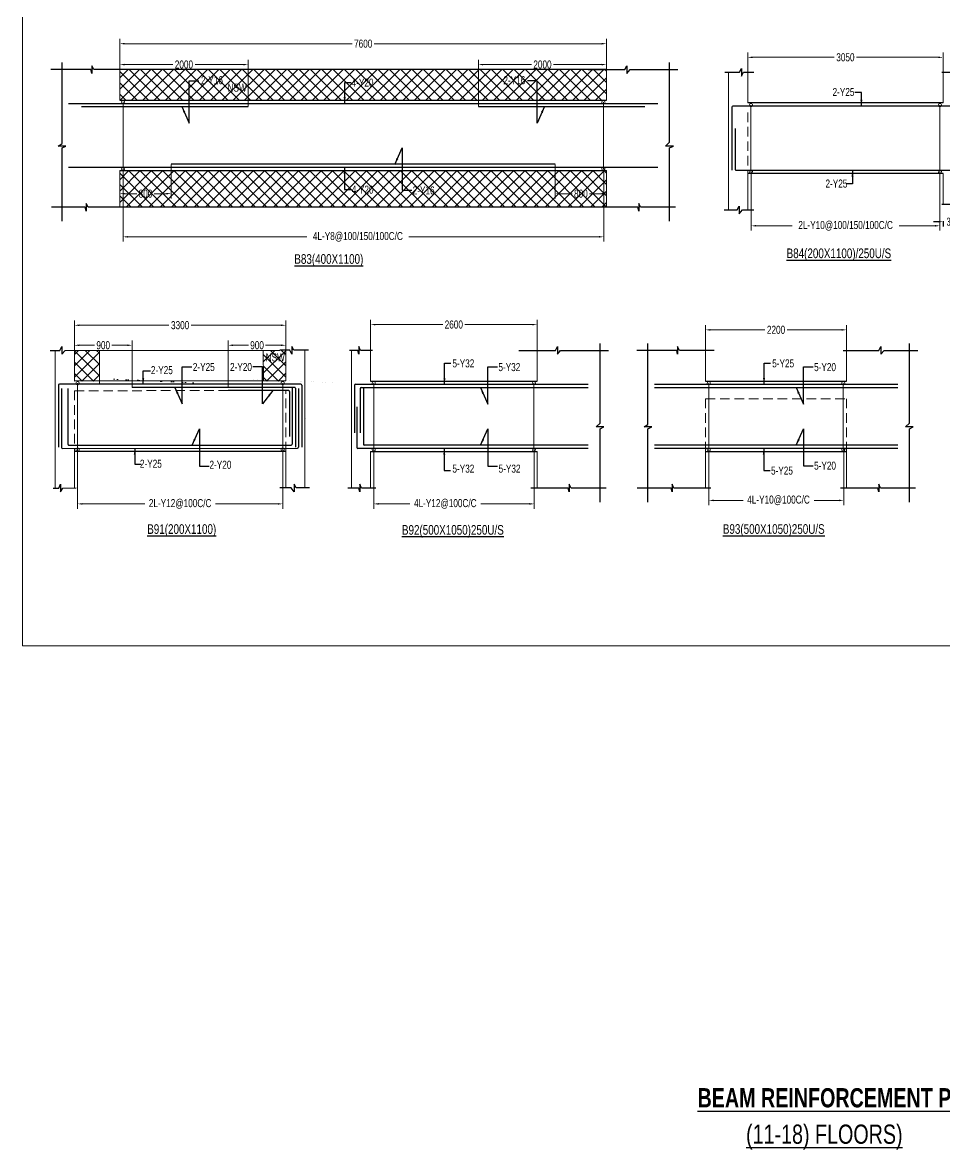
# Model space of a CAD drawing. Header units: millimetres. Extents: x -9667 to 132562, y -132456 to -91255.
# Drawn here: x 32825 to 47216, y -126328 to -108672 of the extents above; entities that cross this region are included whole.
import ezdxf

# ---------------------------------------------------------------- set-up
doc = ezdxf.new("R2010")
doc.units = ezdxf.units.MM
doc.header["$LTSCALE"] = 100
doc.header["$MEASUREMENT"] = 0
doc.linetypes.add('CONTINU', pattern=[0])
doc.linetypes.add('HIDDEN', pattern=[0.375, 0.25, -0.125])
doc.layers.get('Defpoints').update_dxf_attribs({"color": 1, "lineweight": 0})
for name, color, linetype in [('-S-BMNO', 1, 'Continuous'), ('-S-MISC', 8, 'Continuous'), ('-STR-BEAM', 7, 'CONTINU'), ('-STR-REINF', 3, 'Continuous'), ('G-ANNO-TEXT', 231, 'Continuous')]:
    doc.layers.add(name, color=color, linetype=linetype)
for name, color, linetype, lineweight in [('-S-STIRRUPS DIM', 6, 'Continuous', 9), ('-S-STIRUP', 11, 'Continuous', 9), ('-S-TEXT', 6, 'Continuous', 0), ('-STR-COLUMN', 5, 'HIDDEN', 13), ('S-COL HATCH', 9, 'Continuous', 0), ('SLAB LINE', 254, 'HIDDEN', 20)]:
    doc.layers.add(name, color=color, linetype=linetype, lineweight=lineweight)
doc.styles.add('BEAM-LS', font='romans.shx', dxfattribs={"width": 0.8})
doc.styles.add('SOBHA', font='swisscl.ttf', dxfattribs={"width": 0.9})
doc.styles.add('sobha.sed', font='swisscl.ttf')
doc.styles.add('Swis721 LtCn BT_2', font='swisscl.ttf', dxfattribs={"height": 244.992296})
doc.dimstyles.new('S-50', dxfattribs={"dimscale": 50, "dimtxt": 2.5, "dimasz": 2, "dimexe": 0.5, "dimexo": 0.25, "dimgap": 0.25, "dimtad": 0, "dimdec": 0, "dimrnd": 0.0005, "dimzin": 0, "dimdsep": 46, "dimtxsty": 'sobha.sed', "dimblk": 'OBLIQUE', "dimcen": 0.09, "dimclrd": 8, "dimclre": 8, "dimclrt": 6, "dimadec": 0, "dimazin": 0, "dimtfac": 1, "dimtdec": 0, "dimtofl": 0, "dimtmove": 2, "dimatfit": 3, "dimfxl": 0.18, "dimtolj": 1, "dimtzin": 0, "dimlwd": -1, "dimlwe": -1, "dimarcsym": 0})
doc.dimstyles.new('S-DIM50', dxfattribs={"dimscale": 50, "dimtxt": 2.5, "dimasz": 1.5, "dimexe": 1.5, "dimexo": 1, "dimgap": 0.5, "dimtad": 0, "dimdec": 0, "dimzin": 0, "dimdsep": 46, "dimtxsty": 'SOBHA', "dimcen": 0.09, "dimclrd": 256, "dimclre": 256, "dimclrt": 6, "dimadec": 5, "dimazin": 0, "dimtfac": 1, "dimtdec": 0, "dimtofl": 0, "dimtmove": 0, "dimatfit": 3, "dimfxl": 0.18, "dimtolj": 1, "dimtzin": 0, "dimlwd": -1, "dimlwe": -1, "dimarcsym": 0})
doc.dimstyles.new('STIRUP', dxfattribs={"dimscale": 50, "dimtxt": 2.5, "dimasz": 2.2, "dimexe": 0, "dimexo": 0, "dimgap": 0.5, "dimtad": 0, "dimdec": 0, "dimzin": 0, "dimdsep": 46, "dimtxsty": 'BEAM-LS', "dimblk": 'DOTSMALL', "dimcen": 0.09, "dimclrd": 256, "dimclre": 256, "dimclrt": 256, "dimadec": 5, "dimazin": 0, "dimtfac": 1, "dimtdec": 0, "dimtofl": 0, "dimtmove": 0, "dimatfit": 3, "dimldrblk": 'DOTSMALL', "dimfxl": 0, "dimfxlon": 1, "dimtolj": 1, "dimtzin": 0, "dimlwd": -1, "dimlwe": -1, "dimarcsym": 0})
pattern_1 = [(45, (300883.03, 13464.23), (-88.38835, 88.38835), []), (135, (300883.03, 13464.23), (-88.38835, -88.38835), [])]

# ---------------------------------------------------------------- blocks, each defined once
blk = doc.blocks.new('*D193')
at = {"layer": '-S-STIRRUPS DIM', "color": 251, "transparency": 16777216}
for p, q in [((43488, -114023), (43488, -113394)), ((43563, -113469), (44415, -113469)), ((45613, -113469), (44761, -113469)), ((45688, -114030), (45688, -113394))]:
    blk.add_line(p, q, dxfattribs=at)
for points in [[(43563, -113457), (43563, -113482), (43488, -113469)], [(45613, -113457), (45613, -113482), (45688, -113469)]]:
    blk.add_solid(points, dxfattribs=at)
at = {"layer": 'Defpoints', "color": 0, "transparency": 16777216}
for p in [(45688, -113469), (43488, -114023), (45688, -114030)]:
    blk.add_point(p, dxfattribs=at)
at = {"layer": '-S-STIRRUPS DIM', "color": 6, "transparency": 16777216, "insert": (44588, -113469), "char_height": 125, "attachment_point": 5, "style": 'sobha.sed'}
blk.add_mtext('\\A1;2200', dxfattribs=at)
blk = doc.blocks.new('_Oblique')
at = {"color": 0, "linetype": 'ByBlock', "lineweight": -2}
blk.add_line((-0.5, -0.5), (0.5, 0.5), dxfattribs=at)
blk = doc.blocks.new('*D148')
at = {"layer": '-S-STIRRUPS DIM', "color": 251, "transparency": 16777216}
for p, q in [((43538, -115328), (43538, -116207)), ((45644, -115320), (45644, -116207)), ((43613, -116132), (44073, -116132)), ((45569, -116132), (45182, -116132))]:
    blk.add_line(p, q, dxfattribs=at)
for points in [[(43613, -116120), (43613, -116145), (43538, -116132)], [(45569, -116120), (45569, -116145), (45644, -116132)]]:
    blk.add_solid(points, dxfattribs=at)
at = {"layer": 'Defpoints', "color": 0, "transparency": 16777216}
for p in [(43538, -115328, 0), (45644, -115320, 0), (43538, -116132)]:
    blk.add_point(p, dxfattribs=at)
at = {"layer": '-S-STIRRUPS DIM', "color": 6, "transparency": 16777216, "insert": (44627, -116132), "char_height": 125, "attachment_point": 5, "style": 'sobha.sed'}
blk.add_mtext('\\A1;4L-Y10@100C/C', dxfattribs=at)
blk = doc.blocks.new('_DotSmall')
at = {"color": 0, "linetype": 'ByBlock', "const_width": 0.5}
blk.add_lwpolyline([(-0.0625, 0, 1), (0.0625, 0, 1)], format="xyb", close=True, dxfattribs=at)
blk = doc.blocks.new('*D149')
at = {"layer": '-S-STIRUP', "ltscale": 100, "transparency": 16777216}
blk.add_line((45638, -115339), (45638, -114303), dxfattribs=at)
at = {"layer": 'Defpoints', "color": 0, "linetype": 'CONTINU', "ltscale": 100, "transparency": 16777216}
for p in [(45638, -114303), (45638, -114303), (45638, -115339)]:
    blk.add_point(p, dxfattribs=at)
at = {"layer": '-S-STIRUP', "linetype": 'CONTINU', "ltscale": 100, "transparency": 16777216, "xscale": 100, "yscale": 100, "zscale": 100}
for p, rotation in [((45638, -114303), 90), ((45638, -115339), 270)]:
    blk.add_blockref('_DotSmall', p, dxfattribs=dict(at, rotation=rotation))
blk = doc.blocks.new('*D150')
at = {"layer": '-S-STIRUP', "ltscale": 100, "transparency": 16777216}
blk.add_line((43538, -115339), (43538, -114303), dxfattribs=at)
at = {"layer": 'Defpoints', "color": 0, "linetype": 'CONTINU', "ltscale": 100, "transparency": 16777216}
for p in [(43538, -114303), (43538, -114303), (43538, -115339)]:
    blk.add_point(p, dxfattribs=at)
at = {"layer": '-S-STIRUP', "linetype": 'CONTINU', "ltscale": 100, "transparency": 16777216, "xscale": 100, "yscale": 100, "zscale": 100}
for p, rotation in [((43538, -114303), 90), ((43538, -115339), 270)]:
    blk.add_blockref('_DotSmall', p, dxfattribs=dict(at, rotation=rotation))
blk = doc.blocks.new('*D151')
at = {"layer": '-S-STIRRUPS DIM', "color": 251, "transparency": 16777216}
for p, q in [((38257, -114023), (38257, -113312)), ((40857, -114030), (40857, -113312)), ((38332, -113387), (39384, -113387)), ((40782, -113387), (39730, -113387))]:
    blk.add_line(p, q, dxfattribs=at)
for points in [[(38332, -113375), (38332, -113400), (38257, -113387)], [(40782, -113375), (40782, -113400), (40857, -113387)]]:
    blk.add_solid(points, dxfattribs=at)
at = {"layer": 'Defpoints', "color": 0, "transparency": 16777216}
for p in [(40857, -113387), (38257, -114023), (40857, -114030)]:
    blk.add_point(p, dxfattribs=at)
at = {"layer": '-S-STIRRUPS DIM', "color": 6, "transparency": 16777216, "insert": (39557, -113387), "char_height": 125, "attachment_point": 5, "style": 'sobha.sed'}
blk.add_mtext('\\A1;2600', dxfattribs=at)
blk = doc.blocks.new('*D152')
at = {"layer": '-S-STIRRUPS DIM', "color": 251, "transparency": 16777216}
for p, q in [((38307, -115328), (38307, -116262)), ((40813, -115320), (40813, -116262)), ((38382, -116187), (38870, -116187)), ((40738, -116187), (39979, -116187))]:
    blk.add_line(p, q, dxfattribs=at)
for points in [[(38382, -116174), (38382, -116199), (38307, -116187)], [(40738, -116174), (40738, -116199), (40813, -116187)]]:
    blk.add_solid(points, dxfattribs=at)
at = {"layer": 'Defpoints', "color": 0, "transparency": 16777216}
for p in [(38307, -115328, 0), (40813, -115320, 0), (38307, -116187)]:
    blk.add_point(p, dxfattribs=at)
at = {"layer": '-S-STIRRUPS DIM', "color": 6, "transparency": 16777216, "insert": (39424, -116187), "char_height": 125, "attachment_point": 5, "style": 'sobha.sed'}
blk.add_mtext('\\A1;4L-Y12@100C/C', dxfattribs=at)
blk = doc.blocks.new('*D153')
at = {"layer": '-S-STIRUP', "ltscale": 100, "transparency": 16777216}
blk.add_line((40807, -115339), (40807, -114303), dxfattribs=at)
at = {"layer": 'Defpoints', "color": 0, "linetype": 'CONTINU', "ltscale": 100, "transparency": 16777216}
for p in [(40807, -114303), (40807, -114303), (40807, -115339)]:
    blk.add_point(p, dxfattribs=at)
at = {"layer": '-S-STIRUP', "linetype": 'CONTINU', "ltscale": 100, "transparency": 16777216, "xscale": 100, "yscale": 100, "zscale": 100}
for p, rotation in [((40807, -114303), 90), ((40807, -115339), 270)]:
    blk.add_blockref('_DotSmall', p, dxfattribs=dict(at, rotation=rotation))
blk = doc.blocks.new('*D154')
at = {"layer": '-S-STIRUP', "ltscale": 100, "transparency": 16777216}
blk.add_line((38307, -115339), (38307, -114303), dxfattribs=at)
at = {"layer": 'Defpoints', "color": 0, "linetype": 'CONTINU', "ltscale": 100, "transparency": 16777216}
for p in [(38307, -114303), (38307, -114303), (38307, -115339)]:
    blk.add_point(p, dxfattribs=at)
at = {"layer": '-S-STIRUP', "linetype": 'CONTINU', "ltscale": 100, "transparency": 16777216, "xscale": 100, "yscale": 100, "zscale": 100}
for p, rotation in [((38307, -114303), 90), ((38307, -115339), 270)]:
    blk.add_blockref('_DotSmall', p, dxfattribs=dict(at, rotation=rotation))
blk = doc.blocks.new('*D208')
at = {"layer": '-S-STIRRUPS DIM', "color": 251, "transparency": 16777216}
for p, q in [((33683, -115282), (33683, -116262)), ((36885, -115325), (36885, -116262)), ((33758, -116187), (34731, -116187)), ((36810, -116187), (35837, -116187))]:
    blk.add_line(p, q, dxfattribs=at)
for points in [[(33758, -116174), (33758, -116199), (33683, -116187)], [(36810, -116174), (36810, -116199), (36885, -116187)]]:
    blk.add_solid(points, dxfattribs=at)
at = {"layer": 'Defpoints', "color": 0, "transparency": 16777216}
for p in [(33683, -115282, 178587), (36885, -115325, 0), (36885, -116187)]:
    blk.add_point(p, dxfattribs=at)
at = {"layer": '-S-STIRRUPS DIM', "color": 6, "transparency": 16777216, "insert": (35284, -116187), "char_height": 125, "attachment_point": 5, "style": 'sobha.sed'}
blk.add_mtext('\\A1;2L-Y12@100C/C', dxfattribs=at)
blk = doc.blocks.new('*D209')
at = {"layer": '-S-STIRUP', "ltscale": 100, "transparency": 16777216}
blk.add_line((33683, -115339), (33683, -114303), dxfattribs=at)
at = {"layer": 'Defpoints', "color": 0, "linetype": 'CONTINU', "ltscale": 100, "transparency": 16777216}
for p in [(33683, -114303), (33683, -114303), (33683, -115339)]:
    blk.add_point(p, dxfattribs=at)
at = {"layer": '-S-STIRUP', "linetype": 'CONTINU', "ltscale": 100, "transparency": 16777216, "xscale": 100, "yscale": 100, "zscale": 100}
for p, rotation in [((33683, -114303), 90), ((33683, -115339), 270)]:
    blk.add_blockref('_DotSmall', p, dxfattribs=dict(at, rotation=rotation))
blk = doc.blocks.new('*D210')
at = {"layer": '-S-STIRUP', "ltscale": 100, "transparency": 16777216}
blk.add_line((36885, -115337), (36885, -114300), dxfattribs=at)
at = {"layer": 'Defpoints', "color": 0, "linetype": 'CONTINU', "ltscale": 100, "transparency": 16777216}
for p in [(36885, -114300), (36885, -114300), (36885, -115337)]:
    blk.add_point(p, dxfattribs=at)
at = {"layer": '-S-STIRUP', "linetype": 'CONTINU', "ltscale": 100, "transparency": 16777216, "xscale": 100, "yscale": 100, "zscale": 100}
for p, rotation in [((36885, -114300), 90), ((36885, -115337), 270)]:
    blk.add_blockref('_DotSmall', p, dxfattribs=dict(at, rotation=rotation))
blk = doc.blocks.new('*D211')
at = {"layer": '-S-STIRRUPS DIM', "color": 251, "transparency": 16777216}
for p, q in [((33633, -113732), (33633, -113322)), ((36935, -113641), (36935, -113322)), ((33708, -113397), (35110, -113397)), ((36860, -113397), (35457, -113397))]:
    blk.add_line(p, q, dxfattribs=at)
for points in [[(33708, -113385), (33708, -113410), (33633, -113397)], [(36860, -113385), (36860, -113410), (36935, -113397)]]:
    blk.add_solid(points, dxfattribs=at)
at = {"layer": 'Defpoints', "color": 0, "transparency": 16777216}
for p in [(36935, -113397), (36935, -113641, 0), (33633, -113732, 0)]:
    blk.add_point(p, dxfattribs=at)
at = {"layer": '-S-STIRRUPS DIM', "color": 6, "transparency": 16777216, "insert": (35284, -113397), "char_height": 125, "attachment_point": 5, "style": 'sobha.sed'}
blk.add_mtext('\\A1;3300', dxfattribs=at)
blk = doc.blocks.new('*D622')
at = {"layer": '-S-STIRRUPS DIM', "color": 251, "transparency": 16777216}
for p, q in [((34342, -109637), (34342, -108926)), ((41942, -109644), (41942, -108926)), ((34417, -109001), (37969, -109001)), ((41867, -109001), (38315, -109001))]:
    blk.add_line(p, q, dxfattribs=at)
for points in [[(34417, -108989), (34417, -109014), (34342, -109001)], [(41867, -108989), (41867, -109014), (41942, -109001)]]:
    blk.add_solid(points, dxfattribs=at)
at = {"layer": 'Defpoints', "color": 0, "transparency": 16777216}
for p in [(41942, -109001), (34342, -109637), (41942, -109644)]:
    blk.add_point(p, dxfattribs=at)
at = {"layer": '-S-STIRRUPS DIM', "color": 6, "transparency": 16777216, "insert": (38142, -109001), "char_height": 125, "attachment_point": 5, "style": 'sobha.sed'}
blk.add_mtext('\\A1;7600', dxfattribs=at)
blk = doc.blocks.new('*D623')
at = {"layer": '-S-STIRRUPS DIM', "color": 251, "transparency": 16777216}
for p, q in [((34392, -110941), (34392, -112092)), ((41898, -110933), (41898, -112092)), ((34467, -112017), (37261, -112017)), ((41823, -112017), (38856, -112017))]:
    blk.add_line(p, q, dxfattribs=at)
for points in [[(34467, -112004), (34467, -112029), (34392, -112017)], [(41823, -112004), (41823, -112029), (41898, -112017)]]:
    blk.add_solid(points, dxfattribs=at)
at = {"layer": 'Defpoints', "color": 0, "transparency": 16777216}
for p in [(34392, -110941, 0), (41898, -110933, 0), (34392, -112017)]:
    blk.add_point(p, dxfattribs=at)
at = {"layer": '-S-STIRRUPS DIM', "color": 6, "transparency": 16777216, "insert": (38059, -112017), "char_height": 125, "attachment_point": 5, "style": 'sobha.sed'}
blk.add_mtext('\\A1;4L-Y8@100/150/100C/C', dxfattribs=at)
blk = doc.blocks.new('*D624')
at = {"layer": '-S-STIRUP', "ltscale": 100, "transparency": 16777216}
blk.add_line((41892, -110953), (41892, -109916), dxfattribs=at)
at = {"layer": 'Defpoints', "color": 0, "linetype": 'CONTINU', "ltscale": 100, "transparency": 16777216}
for p in [(41892, -109916), (41892, -109916), (41892, -110953)]:
    blk.add_point(p, dxfattribs=at)
at = {"layer": '-S-STIRUP', "linetype": 'CONTINU', "ltscale": 100, "transparency": 16777216, "xscale": 100, "yscale": 100, "zscale": 100}
for p, rotation in [((41892, -109916), 90), ((41892, -110953), 270)]:
    blk.add_blockref('_DotSmall', p, dxfattribs=dict(at, rotation=rotation))
blk = doc.blocks.new('*D625')
at = {"layer": '-S-STIRUP', "ltscale": 100, "transparency": 16777216}
blk.add_line((34392, -110953), (34392, -109916), dxfattribs=at)
at = {"layer": 'Defpoints', "color": 0, "linetype": 'CONTINU', "ltscale": 100, "transparency": 16777216}
for p in [(34392, -109916), (34392, -109916), (34392, -110953)]:
    blk.add_point(p, dxfattribs=at)
at = {"layer": '-S-STIRUP', "linetype": 'CONTINU', "ltscale": 100, "transparency": 16777216, "xscale": 100, "yscale": 100, "zscale": 100}
for p, rotation in [((34392, -109916), 90), ((34392, -110953), 270)]:
    blk.add_blockref('_DotSmall', p, dxfattribs=dict(at, rotation=rotation))
blk = doc.blocks.new('*D619')
at = {"layer": '-S-STIRRUPS DIM', "color": 251, "transparency": 16777216}
for p, q in [((34342, -109885), (34342, -109252)), ((36344, -109983), (36344, -109252)), ((34417, -109327), (35170, -109327)), ((36269, -109327), (35516, -109327))]:
    blk.add_line(p, q, dxfattribs=at)
for points in [[(34417, -109315), (34417, -109340), (34342, -109327)], [(36269, -109315), (36269, -109340), (36344, -109327)]]:
    blk.add_solid(points, dxfattribs=at)
at = {"layer": 'Defpoints', "color": 0, "transparency": 16777216}
for p in [(34342, -109327), (34342, -109885, 0), (36344, -109983, 0)]:
    blk.add_point(p, dxfattribs=at)
at = {"layer": '-S-STIRRUPS DIM', "color": 6, "transparency": 16777216, "insert": (35343, -109327), "char_height": 125, "attachment_point": 5, "style": 'sobha.sed'}
blk.add_mtext('\\A1;2000', dxfattribs=at)
blk = doc.blocks.new('*D620')
at = {"layer": '-S-STIRRUPS DIM', "color": 251, "transparency": 16777216}
for p, q in [((39940, -109983), (39940, -109252)), ((41942, -109885), (41942, -109252)), ((40015, -109327), (40768, -109327)), ((41867, -109327), (41114, -109327))]:
    blk.add_line(p, q, dxfattribs=at)
for points in [[(40015, -109315), (40015, -109340), (39940, -109327)], [(41867, -109315), (41867, -109340), (41942, -109327)]]:
    blk.add_solid(points, dxfattribs=at)
at = {"layer": 'Defpoints', "color": 0, "transparency": 16777216}
for p in [(41942, -109327), (39940, -109983, 0), (41942, -109885, 0)]:
    blk.add_point(p, dxfattribs=at)
at = {"layer": '-S-STIRRUPS DIM', "color": 6, "transparency": 16777216, "insert": (40941, -109327), "char_height": 125, "attachment_point": 5, "style": 'sobha.sed'}
blk.add_mtext('\\A1;2000', dxfattribs=at)
blk = doc.blocks.new('*D618')
at = {"layer": '-S-STIRRUPS DIM', "color": 251, "transparency": 16777216}
for p, q in [((34342, -110984), (34342, -111418)), ((35144, -110886), (35144, -111418)), ((34417, -111343), (34608, -111343)), ((35069, -111343), (34877, -111343))]:
    blk.add_line(p, q, dxfattribs=at)
for points in [[(34417, -111330), (34417, -111355), (34342, -111343)], [(35069, -111330), (35069, -111355), (35144, -111343)]]:
    blk.add_solid(points, dxfattribs=at)
at = {"layer": 'Defpoints', "color": 0, "transparency": 16777216}
for p in [(34342, -110984, 0), (35144, -110886, 0), (34342, -111343)]:
    blk.add_point(p, dxfattribs=at)
at = {"layer": '-S-STIRRUPS DIM', "color": 6, "transparency": 16777216, "insert": (34743, -111343), "char_height": 125, "attachment_point": 5, "style": 'sobha.sed'}
blk.add_mtext('\\A1;800', dxfattribs=at)
blk = doc.blocks.new('*D621')
at = {"layer": '-S-STIRRUPS DIM', "color": 251, "transparency": 16777216}
for p, q in [((41140, -110886), (41140, -111418)), ((41942, -110984), (41942, -111418)), ((41215, -111343), (41406, -111343)), ((41867, -111343), (41675, -111343))]:
    blk.add_line(p, q, dxfattribs=at)
for points in [[(41215, -111330), (41215, -111355), (41140, -111343)], [(41867, -111330), (41867, -111355), (41942, -111343)]]:
    blk.add_solid(points, dxfattribs=at)
at = {"layer": 'Defpoints', "color": 0, "transparency": 16777216}
for p in [(41140, -110886, 0), (41942, -110984, 0), (41942, -111343)]:
    blk.add_point(p, dxfattribs=at)
at = {"layer": '-S-STIRRUPS DIM', "color": 6, "transparency": 16777216, "insert": (41541, -111343), "char_height": 125, "attachment_point": 5, "style": 'sobha.sed'}
blk.add_mtext('\\A1;800', dxfattribs=at)
blk = doc.blocks.new('*D636')
at = {"layer": '-S-STIRRUPS DIM', "color": 251, "transparency": 16777216}
for p, q in [((44146, -109925), (44146, -109139)), ((44221, -109214), (45498, -109214)), ((47121, -109214), (45845, -109214)), ((47196, -109446), (47196, -109139))]:
    blk.add_line(p, q, dxfattribs=at)
for points in [[(44221, -109202), (44221, -109227), (44146, -109214)], [(47121, -109202), (47121, -109227), (47196, -109214)]]:
    blk.add_solid(points, dxfattribs=at)
at = {"layer": 'Defpoints', "color": 0, "transparency": 16777216}
for p in [(47196, -109214), (47196, -109446, 0), (44146, -109925, 0)]:
    blk.add_point(p, dxfattribs=at)
at = {"layer": '-S-STIRRUPS DIM', "color": 6, "transparency": 16777216, "insert": (45671, -109214), "char_height": 125, "attachment_point": 5, "style": 'sobha.sed'}
blk.add_mtext('\\A1;3050', dxfattribs=at)
blk = doc.blocks.new('*D632')
at = {"layer": '-S-STIRRUPS DIM', "color": 251, "transparency": 16777216}
for p, q in [((44202, -110997), (44202, -111920)), ((47146, -110983), (47146, -111920)), ((44277, -111845), (44838, -111845)), ((47071, -111845), (46510, -111845))]:
    blk.add_line(p, q, dxfattribs=at)
for points in [[(44277, -111832), (44277, -111857), (44202, -111845)], [(47071, -111832), (47071, -111857), (47146, -111845)]]:
    blk.add_solid(points, dxfattribs=at)
at = {"layer": 'Defpoints', "color": 0, "transparency": 16777216}
for p in [(44202, -110997, 178587), (47146, -110983, 0), (47146, -111845)]:
    blk.add_point(p, dxfattribs=at)
at = {"layer": '-S-STIRRUPS DIM', "color": 6, "transparency": 16777216, "insert": (45674, -111845), "char_height": 125, "attachment_point": 5, "style": 'sobha.sed'}
blk.add_mtext('\\A1;2L-Y10@100/150/100C/C', dxfattribs=at)
blk = doc.blocks.new('*D627')
at = {"layer": '-S-STIRUP', "ltscale": 100, "transparency": 16777216}
blk.add_line((44196, -110997), (44196, -109960), dxfattribs=at)
at = {"layer": 'Defpoints', "color": 0, "linetype": 'CONTINU', "ltscale": 100, "transparency": 16777216}
for p in [(44196, -109960), (44196, -109960), (44196, -110997)]:
    blk.add_point(p, dxfattribs=at)
at = {"layer": '-S-STIRUP', "linetype": 'CONTINU', "ltscale": 100, "transparency": 16777216, "xscale": 100, "yscale": 100, "zscale": 100}
for p, rotation in [((44196, -109960), 90), ((44196, -110997), 270)]:
    blk.add_blockref('_DotSmall', p, dxfattribs=dict(at, rotation=rotation))
blk = doc.blocks.new('*D630')
at = {"layer": '-S-STIRUP', "ltscale": 100, "transparency": 16777216}
blk.add_line((47146, -110998), (47146, -109961), dxfattribs=at)
at = {"layer": 'Defpoints', "color": 0, "linetype": 'CONTINU', "ltscale": 100, "transparency": 16777216}
for p in [(47146, -109961), (47146, -109961), (47146, -110998)]:
    blk.add_point(p, dxfattribs=at)
at = {"layer": '-S-STIRUP', "linetype": 'CONTINU', "ltscale": 100, "transparency": 16777216, "xscale": 100, "yscale": 100, "zscale": 100}
for p, rotation in [((47146, -109961), 90), ((47146, -110998), 270)]:
    blk.add_blockref('_DotSmall', p, dxfattribs=dict(at, rotation=rotation))
blk = doc.blocks.new('*D638')
at = {"layer": '-S-STIRRUPS DIM', "color": 251, "transparency": 16777216}
for p, q in [((36035, -114368), (36035, -113635)), ((36935, -114267), (36935, -113635)), ((36110, -113710), (36350, -113710)), ((36860, -113710), (36619, -113710))]:
    blk.add_line(p, q, dxfattribs=at)
for points in [[(36110, -113697), (36110, -113722), (36035, -113710)], [(36860, -113697), (36860, -113722), (36935, -113710)]]:
    blk.add_solid(points, dxfattribs=at)
at = {"layer": 'Defpoints', "color": 0, "transparency": 16777216}
for p in [(36935, -113710), (36035, -114368, 0), (36935, -114267, 0)]:
    blk.add_point(p, dxfattribs=at)
at = {"layer": '-S-STIRRUPS DIM', "color": 6, "transparency": 16777216, "insert": (36485, -113710), "char_height": 125, "attachment_point": 5, "style": 'sobha.sed'}
blk.add_mtext('\\A1;900', dxfattribs=at)
blk = doc.blocks.new('*D639')
at = {"layer": '-S-STIRRUPS DIM', "color": 251, "transparency": 16777216}
for p, q in [((33633, -114267), (33633, -113635)), ((34533, -114368), (34533, -113635)), ((33708, -113710), (33949, -113710)), ((34458, -113710), (34217, -113710))]:
    blk.add_line(p, q, dxfattribs=at)
for points in [[(33708, -113697), (33708, -113722), (33633, -113710)], [(34458, -113697), (34458, -113722), (34533, -113710)]]:
    blk.add_solid(points, dxfattribs=at)
at = {"layer": 'Defpoints', "color": 0, "transparency": 16777216}
for p in [(33633, -113710), (33633, -114267, 0), (34533, -114368, 0)]:
    blk.add_point(p, dxfattribs=at)
at = {"layer": '-S-STIRRUPS DIM', "color": 6, "transparency": 16777216, "insert": (34083, -113710), "char_height": 125, "attachment_point": 5, "style": 'sobha.sed'}
blk.add_mtext('\\A1;900', dxfattribs=at)
blk = doc.blocks.new('*D805')
at = {"transparency": 16777216}
for p, q in [((47121, -111781), (47046, -111781)), ((47196, -111772), (47196, -111856)), ((47496, -111772), (47496, -111856)), ((47571, -111781), (47646, -111781))]:
    blk.add_line(p, q, dxfattribs=at)
for points in [[(47121, -111768), (47121, -111794), (47196, -111781)], [(47571, -111768), (47571, -111794), (47496, -111781)]]:
    blk.add_solid(points, dxfattribs=at)
at = {"layer": 'Defpoints', "color": 0, "transparency": 16777216}
for p in [(47196, -111507), (47496, -111507), (47496, -111781)]:
    blk.add_point(p, dxfattribs=at)
at = {"color": 6, "transparency": 16777216, "insert": (47346, -111781), "char_height": 125, "attachment_point": 5, "style": 'SOBHA'}
blk.add_mtext('\\A1;300', dxfattribs=at)

msp = doc.modelspace()

# ---------------------------------------------------------------- hatches: boundary and pattern name
at = {"layer": 'S-COL HATCH'}
h = msp.add_hatch(dxfattribs=at)
h.set_pattern_fill('ANSI37', color=252, scale=1000)
h.set_pattern_definition(pattern_1)
h.paths.add_polyline_path([(41941.8, -109883.1), (34341.8, -109883.1), (34341.8, -109404), (41941.8, -109404)])
h = msp.add_hatch(dxfattribs=at)
h.set_pattern_fill('ANSI37', color=252, scale=1000)
h.set_pattern_definition(pattern_1)
h.paths.add_polyline_path([(34341.8, -111554), (41941.8, -111554), (41941.8, -110983.1), (34341.8, -110983.1)])
h = msp.add_hatch(dxfattribs=at)
h.set_pattern_fill('ANSI37', color=252, scale=1000)
h.set_pattern_definition([(45, (229088.52, -952.93), (-88.38835, 88.38835), []), (135, (229088.52, -952.93), (-88.38835, -88.38835), [])])
h.paths.add_polyline_path([(33633.1, -114268.5), (34023.1, -114268.5), (34023, -113789.6), (33632.9, -113789.6)])
h.paths.add_polyline_path([(34228.1, -114238.7), (35522.2, -114298.8), (34228.5, -114238.7)])
h = msp.add_hatch(dxfattribs=at)
h.set_pattern_fill('ANSI37', color=252, scale=1000)
h.set_pattern_definition([(45, (231270.07, -952.93), (-88.38835, 88.38835), []), (135, (231270.07, -952.93), (-88.38835, -88.38835), [])])
h.paths.add_polyline_path([(36582.7, -114268.5), (36934.7, -114268.5), (36934.5, -113789.6), (36582.5, -113789.6)])
h.paths.add_polyline_path([(36409.6, -114238.7), (37703.4, -114298.8), (37703.8, -114298.8), (36410.1, -114238.7)])

# ---------------------------------------------------------------- linework, layer by layer
at = {"layer": '-S-MISC', "linetype": 'ByBlock', "ltscale": 1000, "elevation": 0}
for points in [[(41942.4, -109404), (33934.2, -109404), (33905.7, -109344.4), (33905.7, -109464.5), (33890.6, -109404), (33265.9, -109404)], [(33441.8, -111772), (33441.8, -110627.4), (33501.5, -110598.9), (33381.3, -110598.9), (33441.8, -110558.8), (33441.8, -109295.9)], [(41656.5, -109404), (42228.3, -109404), (42259.2, -109344.4), (42259.2, -109464.5), (42309.1, -109404), (43056, -109404)], [(42924.9, -111772), (42924.9, -110627.4), (42984.5, -110598.9), (42864.4, -110598.9), (42924.9, -110537.8), (42924.9, -109295.9)], [(43790.7, -109446), (44018.5, -109446), (44049.4, -109386.3), (44049.4, -109506.5), (44081.3, -109446.3), (44242.3, -109446.3)], [(47174, -109446), (47736.5, -109446), (47767.4, -109386.3), (47767.4, -109506.5), (47799.3, -109446.3), (48201, -109446.3)], [(41941.8, -111554), (33846.3, -111554), (33817.8, -111494.4), (33817.8, -111614.5), (33802.7, -111554), (33273.7, -111554)], [(43020.5, -111554), (42472.6, -111554), (42444.1, -111494.4), (42444.1, -111614.5), (42429, -111554), (41846, -111554)], [(43775.7, -111596), (43982.5, -111596), (44013.4, -111536.3), (44013.4, -111656.5), (44063.2, -111596), (44242.3, -111596.3)], [(47174, -111507.4), (47736.5, -111507.4), (47767.4, -111567.1), (47767.4, -111446.9), (47799.3, -111507.2), (48201, -111507.2)], [(41840, -116158.4), (41840, -115013.8), (41899.7, -114985.3), (41779.5, -114985.3), (41840, -114924.2), (41840, -113682.3)], [(42588, -116158.4), (42588, -115013.8), (42647.7, -114985.3), (42527.5, -114985.3), (42588, -114945.2), (42588, -113682.3)], [(46671, -116158.4), (46671, -115013.8), (46730.7, -114985.3), (46610.5, -114985.3), (46671, -114924.2), (46671, -113682.3)], [(33255.1, -113790.4), (33405.7, -113790.4), (33436.5, -113730.8), (33436.5, -113850.9), (33486.4, -113790.4), (36838.8, -113788.3)], [(37288.8, -113788.1), (37060.9, -113788.1), (37030.1, -113728.4), (37030.1, -113848.6), (36998.2, -113788.3), (36838.8, -113788.3)], [(38286, -113790.4), (38100.3, -113790.4), (38071.9, -113730.8), (38071.9, -113850.9), (38056.7, -113790.4), (37928, -113790.4)], [(40571.7, -113790.4), (41143.5, -113790.4), (41174.4, -113730.8), (41174.4, -113850.9), (41224.2, -113790.4), (41971.2, -113790.4)], [(43622.5, -113790.4), (43080.4, -113790.4), (43051.9, -113730.8), (43051.9, -113850.9), (43036.7, -113790.4), (42412.1, -113790.4)], [(45635.5, -113790.4), (46193.5, -113790.4), (46224.4, -113730.8), (46224.4, -113850.9), (46274.2, -113790.4), (46802.2, -113790.4)], [(33301.8, -115940.4), (33387.5, -115940.4), (33418.4, -115880.8), (33418.4, -116000.9), (33451.2, -115940.4), (33661.2, -115938.3)], [(37303.8, -115938.1), (37097, -115938.1), (37066.1, -115878.4), (37066.1, -115998.6), (37016.3, -115938.1), (36838.8, -115938.3)], [(38339.5, -115940.4), (38117.5, -115940.4), (38089, -115880.8), (38089, -116000.9), (38073.9, -115940.4), (37901, -115940.4)], [(41935.6, -115940.4), (41387.8, -115940.4), (41359.3, -115880.8), (41359.3, -116000.9), (41344.2, -115940.4), (40761.2, -115940.4)], [(43570.5, -115940.4), (42992.5, -115940.4), (42964, -115880.8), (42964, -116000.9), (42948.9, -115940.4), (42419.9, -115940.4)], [(46766.6, -115940.4), (46218.8, -115940.4), (46190.3, -115880.8), (46190.3, -116000.9), (46175.2, -115940.4), (45592.2, -115940.4)]]:
    msp.add_lwpolyline(points, dxfattribs=at)
at = {"layer": '-STR-BEAM'}
for p, q in [((34341.8, -109883.1, 0), (41941.8, -109883.1, 0)), ((47196.5, -109925.4), (44146.5, -109925.4)), ((34341.8, -110983.1, 0), (41941.8, -110983.1, 0)), ((47196.5, -111026, 0), (44146.5, -111026.6, 0)), ((36934.6, -114267.4, 0), (33633, -114269.5, 0)), ((38257, -114269.5, 0), (40857, -114269.5, 0)), ((43488, -114269.5, 0), (45688, -114269.5, 0)), ((36934.6, -115367.4, 0), (33633, -115369.5, 0)), ((38257, -115369.5, 0), (40857, -115369.5, 0)), ((43488, -115369.5, 0), (45688, -115369.5, 0))]:
    msp.add_line(p, q, dxfattribs=at)
at = {"layer": '-STR-COLUMN', "linetype": 'Continuous', "ltscale": 10}
for p, q in [((34341.8, -109404, 0), (34341.8, -109883.1, 0)), ((41941.8, -109404, 0), (41941.8, -109883.1, 0)), ((43846.5, -109446), (43846.5, -111596)), ((44146.5, -109446.3), (44146.5, -109925.4)), ((47196.5, -109446.3), (47196.5, -109925.4)), ((34341.8, -110983.1, 0), (34341.8, -111554, 0)), ((41941.8, -110983.1, 0), (41941.8, -111554, 0)), ((44146.5, -111025.4), (44146.5, -111596.3)), ((47196.5, -111507.2), (47196.5, -111026)), ((33333, -113790.4, 0), (33333, -115940.4, 0)), ((33633, -113790.4, 0), (33633, -114269.5, 0)), ((34023, -114319, 0), (34023, -113789.9, 0)), ((36582.9, -114267.7, 0), (36582.6, -113788.6, 0)), ((36934.6, -113788.3, 0), (36934.6, -114267.4, 0)), ((37233, -113788.1, 0), (37233, -115938.1, 0)), ((37957, -113790.4, 0), (37957, -115940.4, 0)), ((38257, -113790.4, 0), (38257, -114269.5, 0)), ((40857, -113790.4, 0), (40857, -114269.5, 0)), ((43488, -113790.4, 0), (43488, -114269.5, 0)), ((45688, -113790.4, 0), (45688, -114269.5, 0)), ((33633, -115369.5, 0), (33633, -115940.4, 0)), ((36934.6, -115367.4, 0), (36934.6, -115938.3, 0)), ((38257, -115369.5, 0), (38257, -115940.4, 0)), ((40857, -115369.5, 0), (40857, -115940.4, 0)), ((43488, -115369.5, 0), (43488, -115940.4, 0)), ((45688, -115369.5, 0), (45688, -115940.4, 0))]:
    msp.add_line(p, q, dxfattribs=at)
at = {"layer": '-STR-REINF', "ltscale": 10}
for p, q in [((33541.8, -109933.1, 0), (42741.8, -109933.1, 0)), ((33741.8, -109983.1, 0), (36343.8, -109983.1, 0)), ((39939.8, -109983.1, 0), (42541.8, -109983.1, 0)), ((43897.5, -109991.4, 0), (43897.5, -110977.1, 0)), ((53306.5, -109975.1, 0), (43912.5, -109976.4, 0)), ((43947.5, -110326.4, 0), (43947.5, -110961.4, 0)), ((43840.3, -110505.1, 0), (43840.8, -110505.1, 0)), ((42741.8, -110933.1, 0), (33541.8, -110933.1, 0)), ((41139.8, -110883.1, 0), (35143.8, -110883.1, 0)), ((43962.5, -110976.4, 0), (53256.5, -110975.1, 0)), ((33383, -114334.5, 0), (33383, -115302.2, 0)), ((37168, -114317.2, 0), (33398, -114319.5, 0)), ((33433, -114384.5, 0), (33433, -115304.5, 0)), ((33533, -114384.5, 0), (33533, -115254.5, 0)), ((37068, -114367.3, 0), (34532.9, -114368.8, 0)), ((37033, -114382.3, 0), (37033, -115252.3, 0)), ((37083, -114382.3, 0), (37083, -115302.2, 0)), ((37133, -114384.5, 0), (37133, -115302.2, 0)), ((37183, -114332.2, 0), (37183, -115302.2, 0)), ((38007, -114334.5, 0), (38007, -115077, 0)), ((38021.5, -114319.5, 0), (41657, -114319.5, 0)), ((38095, -114384.5, 0), (38095, -115077, 0)), ((38110, -114369.5, 0), (41657, -114369.5, 0)), ((38145, -114384.5, 0), (38145, -115254.5, 0)), ((42688, -114319.5, 0), (46488, -114319.5, 0)), ((42688, -114369.5, 0), (46488, -114369.5, 0)), ((36976, -114417.3, 0), (36034.7, -114417.9, 0)), ((36991, -114432.3, 0), (36991, -115133, 0)), ((38045, -114669.5, 0), (38045, -115304.5, 0)), ((37240.2, -114847.2, 0), (37239.7, -114847.2, 0)), ((33548, -115269.5, 0), (37018, -115267.3, 0)), ((41657, -115269.5, 0), (38160, -115269.5, 0)), ((46488, -115269.5, 0), (42688, -115269.5, 0)), ((33448, -115319.5, 0), (37118, -115317.2, 0)), ((41657, -115319.5, 0), (38060, -115319.5, 0)), ((46488, -115319.5, 0), (42688, -115319.5, 0))]:
    msp.add_line(p, q, dxfattribs=at)
for centre, start, end in [((43912.5, -109991.4, 0), 90, 180), ((43962.5, -110961.4, 0), 180, 270), ((33398, -114334.5, 0), 90, 180), ((37168, -114332.2, 0), 0, 90), ((38022, -114334.5, 0), 90, 180), ((36976, -114432.3, 0), 0, 90.03544), ((33548, -115254.5, 0), 180, 270.0364), ((37018, -115252.3, 0), 270.0364, 0), ((33448, -115304.5, 0), 180, 270), ((37118, -115302.2, 0), 270, 0), ((38060, -115304.5, 0), 180, 270)]:
    msp.add_arc(centre, 15, start, end, dxfattribs=at)
at = {"layer": '-STR-REINF', "ltscale": 10, "extrusion": (-1.82604e-10, -2.26064e-09, 1)}
msp.add_arc((37068, -114382.3, 0), 15, 0, 90.03544, dxfattribs=at)
at = {"layer": '-STR-REINF', "ltscale": 10, "extrusion": (-3.7181e-09, -3.35537e-09, 1)}
msp.add_arc((38110, -114384.5, 0), 15, 90, 180, dxfattribs=at)
at = {"layer": '-STR-REINF', "ltscale": 10, "extrusion": (-2.81229e-10, -1.03944e-09, 1)}
msp.add_arc((38160, -115254.5, 0), 15, 180, 270, dxfattribs=at)
at = {"layer": 'Defpoints'}
msp.add_lwpolyline([(32824.5, -91400), (67535.3, -91400), (67535.3, -118401.9), (32824.5, -118401.9)], close=True, dxfattribs=at)
at = {"layer": 'SLAB LINE', "color": 8, "linetype": 'HIDDEN', "ltscale": 6}
for p, q in [((44146.6, -110076.6), (44147.4, -111026.6, 0)), ((36934.8, -114417.4, 0), (33633.1, -114419.5, 0)), ((33633.1, -114419.5, 0), (33633.7, -115369.5, 0)), ((36934.6, -115367.4, 0), (36934.1, -114417.4, 0)), ((43488, -114544.5, 0), (45688, -114544.5, 0)), ((43488, -114544.5, 0), (43488, -115369.5, 0)), ((45688, -115369.5, 0), (45688, -114544.5, 0))]:
    msp.add_line(p, q, dxfattribs=at)

# ---------------------------------------------------------------- texts
at = {"layer": '-S-BMNO', "color": 4, "linetype": 'Continuous', "style": 'sobha.sed'}
for s, p in [('%%UB83(400X1100)', (37067.1, -112437.5, 0)), ('%%UB84(200X1100)/250U/S', (44752.9, -112349, 0)), ('%%UB91(200X1100)', (34770, -116654.8)), ('%%UB92(500X1050)250U/S', (38747.3, -116667.9, 0)), ('%%UB93(500X1050)250U/S', (43757.3, -116653.9, 0))]:
    msp.add_text(s, height=150, dxfattribs=at).set_placement(p)
at = {"layer": '-S-TEXT', "color": 6, "style": 'sobha.sed'}
for p in [(36024.3, -109750.1, 0), (36619.5, -113960.9, 0)]:
    msp.add_text('NSW', height=125, dxfattribs=at).set_placement(p)
at = {"layer": '-S-TEXT', "color": 6, "char_height": 125, "style": 'sobha.sed'}
for s, insert, attachment_point in [('\\A1;2-Y16', (35952.4, -109508.7), 3), ('\\A1;4-Y20', (38303, -109546.6, 0), 3), ('\\A1;2-Y16', (40331.2, -109508.7), 1), ('\\A1;2-Y25', (45812, -109693.1, 0), 3), ('\\A1;4-Y20', (38303.9, -111218.1, 0), 3), ('\\A1;2-Y16', (39256.7, -111229), 3), ('\\A1;2-Y25', (45701.7, -111122.7, 0), 3), ('\\A1;2-Y25', (34828.1, -114035.2), 1), ('\\A1;2-Y25', (35823.9, -113986.8, 0), 3), ('\\A1;2-Y20', (36063.1, -113986.8, 0), 1), ('\\A1;5-Y32', (39877, -113930, 0), 3), ('\\A1;5-Y32', (40594.9, -113988, 0), 3), ('\\A1;5-Y25', (44870, -113930, 0), 3), ('\\A1;5-Y20', (45523.9, -113988, 0), 3), ('\\A1;2-Y25', (34656.3, -115496.8), 1), ('\\A1;2-Y20', (36084.2, -115513.3, 0), 3), ('\\A1;5-Y32', (39877, -115573.5, 0), 3), ('\\A1;5-Y32', (40598, -115573.5, 0), 3), ('\\A1;5-Y25', (44851.1, -115604.5, 0), 3), ('\\A1;5-Y20', (45523.9, -115653.8, 0), 9)]:
    msp.add_mtext(s, dxfattribs=dict(at, insert=insert, attachment_point=attachment_point))
at = {"layer": 'G-ANNO-TEXT', "color": 6, "insert": (43276.7, -125309.4), "char_height": 300, "width": 6923.66, "attachment_point": 1, "line_spacing_factor": 0.971848, "style": 'Swis721 LtCn BT_2'}
msp.add_mtext('{\\fSwis721 LtCn BT|b1|i0|c0|p34;\\L BEAM REINFORCEMENT PLAN }', dxfattribs=at)

# ---------------------------------------------------------------- dimensions: what is measured, and where the dimension line sits
at = {"layer": '-S-STIRRUPS DIM'}
for base, p1, p2, picture, middle in [((41941.8, -109001, 0), (34341.8, -109637, 0), (41941.8, -109643.6, 0), '*D622', (38141.8, -109001, 0)), ((41941.8, -109327.4, 0), (39939.8, -109983, 0), (41941.8, -109885.2, 0), '*D620', (40940.8, -109327.4, 0)), ((47196.5, -109214.2, 0), (44146.5, -109925.4), (47196.5, -109446.3), '*D636', (45671.5, -109214.2, 0)), ((41941.8, -111342.6, 0), (41139.8, -110886, 0), (41941.8, -110983.8, 0), '*D621', (41540.8, -111342.6, 0)), ((36934.6, -113397.4), (33633, -113732.5, 0), (36934.6, -113640.9, 0), '*D211', (35283.8, -113397.4)), ((40857, -113387.4, 0), (38257, -114023.4, 0), (40857, -114030, 0), '*D151', (39557, -113387.4, 0)), ((45688, -113469.4, 0), (43488, -114023.4, 0), (45688, -114030, 0), '*D193', (44588, -113469.4, 0)), ((36934.6, -113709.6, 0), (36034.7, -114367.9, 0), (36934.6, -114267.4, 0), '*D638', (36484.7, -113709.6, 0))]:
    dim = msp.add_linear_dim(base=base, p1=p1, p2=p2, dimstyle='S-DIM50', override={"dimscale": 1, "dimtxt": 125, "dimasz": 75, "dimexe": 75, "dimexo": 0, "dimgap": 25, "dimrnd": 5, "dimtxsty": 'sobha.sed', "dimsah": 1, "dimcen": 4.5, "dimclrd": 251, "dimclre": 251, "dimfxl": 75}, dxfattribs=at)
    dim.commit()
    dim.dimension.update_dxf_attribs({"geometry": picture, "text_midpoint": middle})
for base, p1, p2, picture, middle in [((34341.8, -109327.4, 0), (36343.8, -109983, 0), (34341.8, -109885.2, 0), '*D619', (35342.8, -109327.4, 0)), ((34341.8, -111342.6, 0), (35143.8, -110886, 0), (34341.8, -110983.8, 0), '*D618', (34742.8, -111342.6, 0)), ((33633, -113709.6, 0), (34532.9, -114367.9, 0), (33633, -114267.4, 0), '*D639', (34082.9, -113709.6, 0))]:
    dim = msp.add_linear_dim(base=base, p1=p1, p2=p2, angle=180, dimstyle='S-DIM50', override={"dimscale": 1, "dimtxt": 125, "dimasz": 75, "dimexe": 75, "dimexo": 0, "dimgap": 25, "dimrnd": 5, "dimtxsty": 'sobha.sed', "dimsah": 1, "dimcen": 4.5, "dimclrd": 251, "dimclre": 251, "dimfxl": 75}, dxfattribs=at)
    dim.commit()
    dim.dimension.update_dxf_attribs({"geometry": picture, "text_midpoint": middle})
for base, p1, p2, text, picture, middle in [((34391.8, -112016.7, 0), (41898.3, -110933.1, 0), (34391.8, -110941.1, 0), '4L-Y8@100/150/100C/C', '*D623', (38058.8, -112016.7, 0)), ((38307, -116186.9, 0), (40813.5, -115319.5, 0), (38307, -115327.5, 0), '4L-Y12@100C/C', '*D152', (39424.5, -116186.9, 0)), ((43538, -116132.1, 0), (45644.5, -115319.5, 0), (43538, -115327.5, 0), '4L-Y10@100C/C', '*D148', (44627.5, -116132.1, 0))]:
    dim = msp.add_linear_dim(base=base, p1=p1, p2=p2, angle=180, text=text, dimstyle='S-DIM50', override={"dimscale": 1, "dimtxt": 125, "dimasz": 75, "dimexe": 75, "dimexo": 0, "dimgap": 25, "dimtxsty": 'sobha.sed', "dimsah": 1, "dimcen": 4.5, "dimclrd": 251, "dimclre": 251, "dimfxl": 75}, dxfattribs=at)
    dim.commit()
    dim.dimension.update_dxf_attribs({"geometry": picture, "text_midpoint": middle, "dimtype": 160})
for base, p1, p2, text, picture, middle in [((47145.6, -111844.8, 0), (44201.7, -110997.1, 178586.6), (47145.6, -110983.4, 0), '2L-Y10@100/150/100C/C', '*D632', (45673.6, -111844.8, 0)), ((36884.6, -116186.9), (33682.8, -115282.3, 178586.6), (36884.6, -115325.4, 0), '2L-Y12@100C/C', '*D208', (35283.7, -116186.9))]:
    dim = msp.add_linear_dim(base=base, p1=p1, p2=p2, text=text, dimstyle='S-DIM50', override={"dimscale": 1, "dimtxt": 125, "dimasz": 75, "dimexe": 75, "dimexo": 0, "dimgap": 25, "dimtxsty": 'sobha.sed', "dimsah": 1, "dimcen": 4.5, "dimclrd": 251, "dimclre": 251, "dimfxl": 75}, dxfattribs=at)
    dim.commit()
    dim.dimension.update_dxf_attribs({"geometry": picture, "text_midpoint": middle})
at = {"layer": '-S-STIRUP', "linetype": 'CONTINU', "ltscale": 100}
for base, p1, p2, picture, middle in [((34391.8, -109916.1, 0), (34391.8, -110952.8, 0), (34391.8, -109916.1, 0), '*D625', (34391.8, -110434.5, 0)), ((41892.1, -109916.1, 178586.6), (41892.1, -110952.8, 178586.6), (41892.1, -109916.1, 178586.6), '*D624', (41892.1, -110434.5, 178586.6)), ((44196.3, -109960.4, 178586.6), (44196.3, -110997.2, 178586.6), (44196.3, -109960.4, 178586.6), '*D627', (44196.3, -110478.8, 178586.6)), ((47145.6, -109961.1, 0), (47145.6, -110997.8, 0), (47145.6, -109961.1, 0), '*D630', (47145.6, -110479.4, 0)), ((33682.8, -114302.5, 178586.6), (33682.8, -115339.2, 178586.6), (33682.8, -114302.5, 178586.6), '*D209', (33682.8, -114820.9, 178586.6)), ((36884.6, -114300.4, 0), (36884.6, -115337.2, 0), (36884.6, -114300.4, 0), '*D210', (36884.6, -114818.8, 0)), ((38307, -114302.5, 0), (38307, -115339.2, 0), (38307, -114302.5, 0), '*D154', (38307, -114820.9, 0)), ((40807.2, -114302.5, 178586.6), (40807.2, -115339.2, 178586.6), (40807.2, -114302.5, 178586.6), '*D153', (40807.2, -114820.9, 178586.6)), ((43538, -114302.5, 0), (43538, -115339.2, 0), (43538, -114302.5, 0), '*D150', (43538, -114820.9, 0)), ((45638.2, -114302.5, 178586.6), (45638.2, -115339.2, 178586.6), (45638.2, -114302.5, 178586.6), '*D149', (45638.2, -114820.9, 178586.6))]:
    dim = msp.add_linear_dim(base=base, p1=p1, p2=p2, angle=90, text=' ', dimstyle='STIRUP', override={"dimasz": 2}, dxfattribs=at)
    dim.commit()
    dim.dimension.update_dxf_attribs({"geometry": picture, "text_midpoint": middle})
at = {"color": 1}
dim = msp.add_linear_dim(base=(47496.5, -111781), p1=(47196.5, -111507.2), p2=(47496.5, -111507.2), dimstyle='S-DIM50', override={"dimfxlon": 1, "dimarcsym": 2}, dxfattribs=at)
dim.commit()
dim.dimension.update_dxf_attribs({"geometry": '*D805', "text_midpoint": (47346.5, -111781)})

# ---------------------------------------------------------------- leaders
at = {"layer": '-S-MISC', "annotation_type": 0, "has_hookline": 1, "hookline_direction": 1}
for points in [[(35310.6, -109983.1), (35426, -110240.1), (35426, -109581.2), (35577.4, -109581.2)], [(37853, -109933.1, 0), (37853, -109605.4, 0), (37952, -109605.4, 0)]]:
    msp.add_leader(points, dimstyle='S-50', dxfattribs=at)
at = {"layer": '-S-MISC', "annotation_type": 0, "has_hookline": 1, "hookline_direction": 1, "horizontal_direction": (-1, 0, 0)}
msp.add_leader([(40973.1, -109983.1), (40857.6, -110240.1), (40857.6, -109581.2), (40706.2, -109581.2)], dimstyle='S-50', dxfattribs=at)
at = {"layer": '-S-MISC', "annotation_type": 0, "has_hookline": 1, "hookline_direction": 1, "text_width": 353.2, "horizontal_direction": (-1, 0, 0)}
for points in [[(45920.4, -109977.4, 0), (45920.4, -109764.7, 0), (45817, -109764.7, 0)], [(45781.8, -110977.4, 0), (45781.8, -111190.2, 0), (45682.7, -111190.2, 0)]]:
    msp.add_leader(points, dimstyle='S-50', dxfattribs=at)
at = {"layer": '-S-MISC'}
for points in [[(38634.6, -110885.8), (38750, -110628.9), (38750, -111287.8), (38901.4, -111287.8)], [(37849.6, -110933.1, 0), (37849.6, -111276.9, 0), (37948.7, -111276.9, 0)], [(35201.7, -114369.5, 0), (35317.2, -114626.5, 0), (35317.2, -114045.6, 0), (35468.6, -114045.6, 0)], [(36733, -114417.8, 0), (36569.8, -114626.5, 0), (36569.8, -114045.6, 0), (36418.4, -114045.6, 0)], [(39411.2, -114319.5, 0), (39411.2, -113991.8, 0), (39510.2, -113991.8, 0)], [(39972.7, -114370.7, 0), (40088.2, -114627.6, 0), (40088.2, -114046.7, 0), (40239.6, -114046.7, 0)], [(44400.2, -114319.5, 0), (44400.2, -113991.8, 0), (44499.2, -113991.8, 0)], [(44901.7, -114370.7, 0), (45017.2, -114627.6, 0), (45017.2, -114046.7, 0), (45168.6, -114046.7, 0)], [(35469.7, -115269.5, 0), (35585.2, -115015.3, 0), (35585.2, -115597.2, 0), (35736.6, -115597.2, 0)], [(39974.4, -115270.8, 0), (40089.9, -115016.6, 0), (40089.9, -115598.5, 0), (40241.3, -115598.5, 0)], [(44901.7, -115271.1, 0), (45017.2, -115014.1, 0), (45017.2, -115595, 0), (45168.6, -115595, 0)], [(39407.8, -115319.5, 0), (39407.8, -115663.3, 0), (39506.8, -115663.3, 0)], [(44396.8, -115319.5, 0), (44396.8, -115663.3, 0), (44495.8, -115663.3, 0)]]:
    msp.add_leader(points, dimstyle='S-50', dxfattribs=at)
at = {"layer": '-S-MISC', "annotation_type": 0, "has_hookline": 1, "hookline_direction": 1, "text_width": 353.2}
for points in [[(34706.7, -114319.5), (34706.7, -114106.8), (34823.1, -114106.8)], [(34576.2, -115319.5), (34576.2, -115564.3), (34675.3, -115564.3)]]:
    msp.add_leader(points, dimstyle='S-50', dxfattribs=at)

# ---------------------------------------------------------------- next in the draw order: texts
at = {"layer": 'G-ANNO-TEXT', "color": 6, "insert": (44120, -125877.9), "char_height": 300, "width": 9020.447, "attachment_point": 1, "line_spacing_factor": 0.971848, "style": 'Swis721 LtCn BT_2', "bg_fill": 2}
msp.add_mtext('{\\L(11-18) FLOORS)}', dxfattribs=at)

doc.saveas('drawing.dxf')
